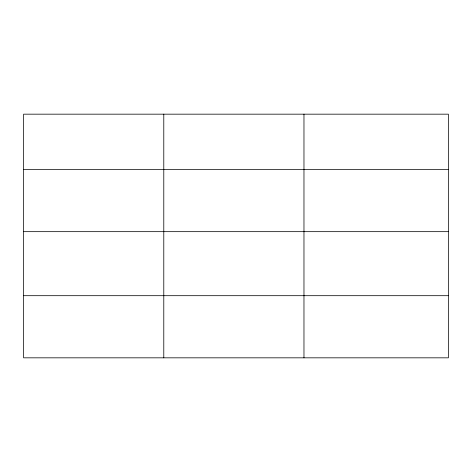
<?xml version="1.0" encoding="UTF-8"?>
<svg xmlns="http://www.w3.org/2000/svg" width="472" height="472" viewBox="0 0 472 472"><rect width="100%" height="100%" fill="white"/><g stroke="black" fill="none" stroke-linecap="round" stroke-linejoin="round"><path stroke-width="0.71" d="M448.4 231.663L448.4 114.171L23.6 114.171L23.6 357.829L448.4 357.829L448.4 231.663L23.6 231.663M23.6 169.525L448.4 169.525M23.6 295.69L448.4 295.69M303.968 114.171L303.968 357.829M163.784 114.171L163.784 357.829"/></g></svg>
